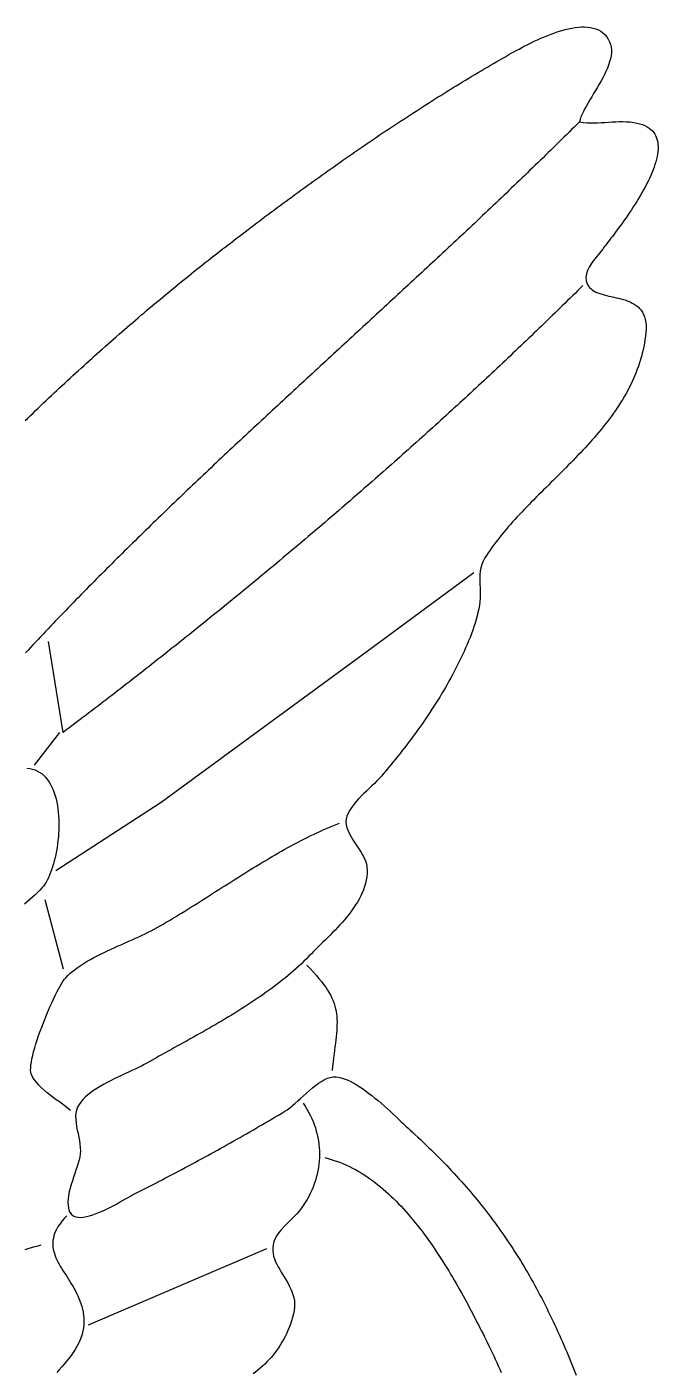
# Model space of a CAD drawing. Header units: millimetres. Extents: x 3 to 844, y 38 to 1106.
# Drawn here: x 670.1 to 843.8, y 736.3 to 1106.5 of the extents above; entities that cross this region are included whole.
import ezdxf

# ---------------------------------------------------------------- set-up
doc = ezdxf.new("R2010")
doc.units = ezdxf.units.MM
doc.layers.add('0_0_0', color=3, linetype='Continuous')

msp = doc.modelspace()

# ---------------------------------------------------------------- linework, layer by layer
at = {"layer": '0_0_0'}
for points in [[(669.66, 998.12), (670.38, 998.82), (671.1, 999.51), (671.83, 1000.21), (672.55, 1000.91), (673.28, 1001.6), (674.01, 1002.29), (674.74, 1002.98), (675.47, 1003.67), (676.2, 1004.36), (676.93, 1005.05), (677.66, 1005.74), (678.39, 1006.43), (679.13, 1007.11), (679.86, 1007.8), (680.6, 1008.48), (681.33, 1009.16), (682.07, 1009.84), (682.81, 1010.52), (683.55, 1011.2), (684.29, 1011.87), (685.03, 1012.55), (685.77, 1013.22), (686.51, 1013.9), (687.26, 1014.57), (688, 1015.24), (688.74, 1015.91), (689.49, 1016.58), (690.24, 1017.25), (690.98, 1017.91), (691.73, 1018.58), (692.48, 1019.24), (693.23, 1019.9), (693.98, 1020.56), (694.73, 1021.22), (695.49, 1021.88), (696.24, 1022.54), (696.99, 1023.19), (697.75, 1023.85), (698.5, 1024.5), (699.26, 1025.15), (700.02, 1025.8), (700.78, 1026.45), (701.53, 1027.1), (702.29, 1027.74), (703.06, 1028.39), (703.82, 1029.03), (704.58, 1029.67), (705.34, 1030.31), (706.11, 1030.95), (706.87, 1031.59), (707.64, 1032.23), (708.4, 1032.86), (709.17, 1033.5), (709.94, 1034.13), (710.71, 1034.76), (711.48, 1035.39), (712.25, 1036.02), (713.02, 1036.65), (713.79, 1037.27), (714.56, 1037.89), (715.33, 1038.52), (716.11, 1039.14), (716.88, 1039.76), (717.66, 1040.38), (718.44, 1040.99), (719.21, 1041.61), (719.99, 1042.22), (720.77, 1042.83), (721.55, 1043.44), (722.33, 1044.05), (723.11, 1044.66), (723.9, 1045.27), (724.68, 1045.88), (725.47, 1046.48), (726.25, 1047.09), (727.04, 1047.69), (727.83, 1048.3), (728.62, 1048.91), (729.41, 1049.51), (730.21, 1050.12), (731, 1050.72), (731.8, 1051.33), (732.6, 1051.93), (733.39, 1052.53), (734.19, 1053.14), (734.99, 1053.74), (735.8, 1054.34), (736.6, 1054.94), (737.4, 1055.54), (738.21, 1056.14), (739.02, 1056.74), (739.83, 1057.34), (740.63, 1057.94), (741.45, 1058.54), (742.26, 1059.14), (743.07, 1059.73), (743.88, 1060.33), (744.7, 1060.92), (745.51, 1061.52), (746.33, 1062.11), (747.15, 1062.71), (747.97, 1063.3), (748.79, 1063.89), (749.61, 1064.48), (750.43, 1065.07), (751.25, 1065.66), (752.08, 1066.24), (752.9, 1066.83), (753.73, 1067.42), (754.55, 1068), (755.38, 1068.58), (756.21, 1069.17), (757.04, 1069.75), (757.87, 1070.33), (758.7, 1070.91), (759.53, 1071.48), (760.37, 1072.06), (761.2, 1072.63), (762.03, 1073.21), (762.87, 1073.78), (763.71, 1074.35), (764.54, 1074.92), (765.38, 1075.49), (766.22, 1076.06), (767.06, 1076.63), (767.9, 1077.19), (768.74, 1077.76), (769.58, 1078.32), (770.42, 1078.88), (771.27, 1079.44), (772.11, 1079.99), (772.95, 1080.55), (773.8, 1081.11), (774.64, 1081.66), (775.49, 1082.21), (776.34, 1082.76), (777.18, 1083.31), (778.03, 1083.85), (778.88, 1084.4), (779.73, 1084.94), (780.58, 1085.48), (781.43, 1086.02), (782.28, 1086.56), (783.13, 1087.1), (783.98, 1087.63), (784.84, 1088.16), (785.69, 1088.69), (786.54, 1089.22), (787.4, 1089.75), (788.25, 1090.27), (789.11, 1090.8), (789.96, 1091.32), (790.82, 1091.84), (791.67, 1092.35), (792.53, 1092.87), (793.39, 1093.38), (794.24, 1093.89), (795.1, 1094.4), (795.96, 1094.91), (796.82, 1095.41), (797.68, 1095.91), (798.53, 1096.41), (799.39, 1096.91), (800.25, 1097.41), (801.11, 1097.9), (801.61, 1098.18), (802.15, 1098.49), (802.74, 1098.83), (803.38, 1099.19), (804.06, 1099.57), (804.77, 1099.97), (805.53, 1100.37), (806.31, 1100.79), (807.13, 1101.22), (807.98, 1101.65), (808.84, 1102.08), (809.73, 1102.51), (810.64, 1102.93), (811.56, 1103.34), (812.5, 1103.74), (813.44, 1104.13), (814.39, 1104.5), (815.34, 1104.84), (816.3, 1105.17), (817.25, 1105.46), (818.19, 1105.72), (819.13, 1105.95), (820.05, 1106.14), (820.96, 1106.29), (821.85, 1106.39), (822.72, 1106.45), (823.57, 1106.46), (824.39, 1106.42), (825.18, 1106.32), (825.94, 1106.16), (826.66, 1105.93), (827.35, 1105.64), (827.99, 1105.29), (828.59, 1104.85), (829.14, 1104.35), (829.63, 1103.76), (830.08, 1103.1), (830.44, 1102.39), (830.7, 1101.65), (830.86, 1100.89), (830.93, 1100.11), (830.92, 1099.31), (830.83, 1098.5), (830.67, 1097.66), (830.44, 1096.82), (830.16, 1095.97), (829.82, 1095.1), (829.44, 1094.23), (829.02, 1093.35), (828.57, 1092.48), (828.09, 1091.6), (827.59, 1090.72), (827.08, 1089.84), (826.56, 1088.97), (826.03, 1088.11), (825.52, 1087.26), (825.01, 1086.41), (824.52, 1085.59), (824.05, 1084.77), (823.62, 1083.98), (823.22, 1083.2), (822.86, 1082.44), (822.56, 1081.71), (822.3, 1081.01), (822.11, 1080.33), (823.12, 1080.19), (824.13, 1080.1), (825.13, 1080.07), (826.14, 1080.06), (827.14, 1080.09), (828.14, 1080.14), (829.13, 1080.2), (830.13, 1080.26), (831.13, 1080.32), (832.12, 1080.38), (833.12, 1080.41), (834.12, 1080.41), (835.11, 1080.38), (836.11, 1080.3), (837.11, 1080.18), (837.97, 1080.02), (838.77, 1079.82), (839.5, 1079.58), (840.16, 1079.3), (840.76, 1078.99), (841.3, 1078.64), (841.79, 1078.26), (842.21, 1077.84), (842.58, 1077.39), (842.9, 1076.92), (843.17, 1076.41), (843.38, 1075.88), (843.55, 1075.32), (843.67, 1074.74), (843.74, 1074.13), (843.77, 1073.5), (843.76, 1072.86), (843.71, 1072.19), (843.62, 1071.5), (843.5, 1070.8), (843.34, 1070.09), (843.15, 1069.36), (842.92, 1068.61), (842.67, 1067.86), (842.39, 1067.1), (842.08, 1066.33), (841.74, 1065.55), (841.39, 1064.76), (841.01, 1063.98), (840.61, 1063.18), (840.2, 1062.39), (839.77, 1061.6), (839.33, 1060.81), (838.87, 1060.02), (838.4, 1059.23), (837.92, 1058.45), (837.44, 1057.68), (836.95, 1056.91), (836.45, 1056.16), (835.95, 1055.41), (835.46, 1054.68), (834.96, 1053.96), (834.46, 1053.25), (833.97, 1052.56), (833.49, 1051.89), (833.02, 1051.23), (832.55, 1050.6), (832.09, 1049.99), (831.65, 1049.39), (831.22, 1048.83), (830.81, 1048.29), (830.42, 1047.77), (830.05, 1047.29), (829.69, 1046.83), (829.36, 1046.41), (829.06, 1046.01), (828.78, 1045.65), (828.53, 1045.33), (827.99, 1044.63), (827.36, 1043.87), (826.7, 1043.06), (826.04, 1042.19), (825.4, 1041.29), (824.84, 1040.37), (824.38, 1039.43), (824.07, 1038.48), (823.92, 1037.53), (824, 1036.6), (824.15, 1036.06), (824.36, 1035.56), (824.63, 1035.12), (824.95, 1034.72), (825.32, 1034.36), (825.73, 1034.04), (826.19, 1033.76), (826.69, 1033.51), (827.22, 1033.28), (827.78, 1033.07), (828.37, 1032.89), (828.98, 1032.72), (829.61, 1032.56), (830.25, 1032.41), (830.91, 1032.26), (831.57, 1032.12), (832.24, 1031.96), (832.9, 1031.81), (833.56, 1031.64), (834.22, 1031.45), (834.86, 1031.25), (835.49, 1031.02), (836.09, 1030.77), (836.68, 1030.49), (837.23, 1030.17), (837.76, 1029.82), (838.25, 1029.42), (838.7, 1028.98), (839.11, 1028.49), (839.47, 1027.94), (839.79, 1027.34), (840.05, 1026.68), (840.25, 1025.95), (840.39, 1025.16), (840.46, 1024.29), (840.47, 1023.35), (840.4, 1022.33), (840.29, 1021.37), (840.16, 1020.41), (840.01, 1019.47), (839.84, 1018.54), (839.64, 1017.62), (839.43, 1016.71), (839.19, 1015.8), (838.94, 1014.91), (838.67, 1014.03), (838.37, 1013.15), (838.06, 1012.28), (837.74, 1011.42), (837.39, 1010.57), (837.03, 1009.72), (836.65, 1008.89), (836.25, 1008.06), (835.84, 1007.24), (835.41, 1006.43), (834.97, 1005.62), (834.52, 1004.82), (834.05, 1004.02), (833.56, 1003.24), (833.07, 1002.46), (832.56, 1001.68), (832.04, 1000.91), (831.5, 1000.15), (830.96, 999.39), (830.4, 998.64), (829.84, 997.9), (829.26, 997.15), (828.68, 996.42), (828.08, 995.68), (827.48, 994.96), (826.87, 994.23), (826.25, 993.52), (825.63, 992.8), (824.99, 992.09), (824.36, 991.38), (823.71, 990.68), (823.06, 989.98), (822.4, 989.28), (821.74, 988.58), (821.08, 987.89), (820.41, 987.2), (819.74, 986.51), (819.06, 985.83), (818.39, 985.14), (817.71, 984.46), (817.03, 983.78), (816.35, 983.1), (815.66, 982.42), (814.98, 981.75), (814.3, 981.07), (813.62, 980.4), (812.94, 979.72), (812.26, 979.05), (811.58, 978.38), (810.91, 977.7), (810.23, 977.03), (809.57, 976.35), (808.9, 975.68), (808.24, 975), (807.58, 974.33), (806.93, 973.65), (806.29, 972.97), (805.65, 972.29), (805.01, 971.61), (804.39, 970.92), (803.77, 970.24), (803.16, 969.55), (802.55, 968.86), (801.96, 968.17), (801.37, 967.47), (800.8, 966.77), (800.23, 966.07), (799.67, 965.37), (799.13, 964.66), (798.6, 963.95), (798.07, 963.23), (797.56, 962.51), (797.07, 961.79), (796.58, 961.06), (796.11, 960.33), (795.62, 959.44), (795.25, 958.54), (794.99, 957.64), (794.82, 956.73), (794.73, 955.82), (794.7, 954.9), (794.71, 953.98), (794.75, 953.05), (794.79, 952.11), (794.84, 951.17), (794.86, 950.22), (794.85, 949.26), (794.78, 948.3), (794.65, 947.33), (794.45, 946.35), (794.23, 945.37), (793.99, 944.38), (793.72, 943.4), (793.43, 942.41), (793.11, 941.43), (792.77, 940.45), (792.42, 939.47), (792.05, 938.49), (791.66, 937.52), (791.26, 936.55), (790.84, 935.59), (790.41, 934.64), (789.97, 933.69), (789.53, 932.75), (789.07, 931.82), (788.61, 930.9), (788.15, 929.99), (787.68, 929.09), (787.21, 928.2), (786.74, 927.33), (786.25, 926.44), (785.75, 925.56), (785.25, 924.68), (784.75, 923.81), (784.23, 922.94), (783.72, 922.08), (783.19, 921.23), (782.66, 920.38), (782.12, 919.54), (781.58, 918.7), (781.03, 917.86), (780.47, 917.03), (779.91, 916.2), (779.34, 915.38), (778.77, 914.56), (778.2, 913.75), (777.61, 912.94), (777.03, 912.13), (776.43, 911.33), (775.84, 910.52), (775.23, 909.73), (774.63, 908.93), (774.02, 908.14), (773.4, 907.35), (772.78, 906.56), (772.16, 905.78), (771.53, 904.99), (770.9, 904.21), (770.26, 903.43), (769.62, 902.65), (768.97, 901.88), (768.33, 901.1), (767.67, 900.33), (767.08, 899.65), (766.43, 898.97), (765.75, 898.29), (765.03, 897.6), (764.3, 896.91), (763.55, 896.21), (762.81, 895.49), (762.08, 894.77), (761.37, 894.04), (760.7, 893.29), (760.07, 892.53), (759.49, 891.75), (758.97, 890.96), (758.53, 890.15), (758.17, 889.33), (757.95, 888.51), (757.89, 887.69), (757.97, 886.88), (758.17, 886.06), (758.48, 885.24), (758.87, 884.42), (759.33, 883.6), (759.83, 882.78), (760.37, 881.96), (760.93, 881.14), (761.48, 880.31), (762, 879.49), (762.49, 878.66), (762.92, 877.83), (763.27, 877), (763.52, 876.16), (763.67, 875.33), (763.72, 874.4), (763.71, 873.49), (763.64, 872.58), (763.5, 871.69), (763.3, 870.8), (763.05, 869.92), (762.75, 869.05), (762.4, 868.19), (762, 867.34), (761.57, 866.5), (761.09, 865.67), (760.58, 864.85), (760.03, 864.04), (759.46, 863.24), (758.86, 862.45), (758.24, 861.67), (757.6, 860.9), (756.94, 860.15), (756.27, 859.4), (755.59, 858.67), (754.91, 857.95), (754.22, 857.24), (753.53, 856.54), (752.84, 855.85), (752.16, 855.18), (751.49, 854.52), (750.83, 853.87), (750.19, 853.24), (749.57, 852.62), (748.97, 852.01), (748.4, 851.42), (747.73, 850.73), (747.05, 850.04), (746.36, 849.37), (745.66, 848.7), (744.95, 848.04), (744.23, 847.38), (743.5, 846.74), (742.76, 846.1), (742.01, 845.47), (741.25, 844.84), (740.48, 844.22), (739.71, 843.61), (738.93, 843.01), (738.14, 842.41), (737.34, 841.81), (736.54, 841.22), (735.72, 840.64), (734.91, 840.07), (734.08, 839.49), (733.25, 838.93), (732.42, 838.37), (731.58, 837.81), (730.74, 837.26), (729.89, 836.72), (729.04, 836.17), (728.18, 835.64), (727.32, 835.1), (726.46, 834.58), (725.59, 834.05), (724.72, 833.53), (723.85, 833.01), (722.98, 832.5), (722.11, 831.99), (721.23, 831.48), (720.35, 830.98), (719.48, 830.48), (718.6, 829.98), (717.72, 829.48), (716.85, 828.99), (715.97, 828.5), (715.09, 828.01), (714.22, 827.52), (713.35, 827.04), (712.48, 826.56), (711.61, 826.08), (710.74, 825.6), (709.88, 825.12), (709.02, 824.64), (708.16, 824.17), (707.31, 823.69), (706.46, 823.22), (705.62, 822.74), (704.78, 822.27), (703.94, 821.8), (703.11, 821.33), (702.41, 820.94), (701.64, 820.54), (700.82, 820.14), (699.95, 819.72), (699.04, 819.3), (698.1, 818.86), (697.13, 818.42), (696.15, 817.96), (695.16, 817.49), (694.16, 817.01), (693.16, 816.51), (692.18, 816), (691.21, 815.48), (690.27, 814.93), (689.36, 814.37), (688.49, 813.8), (687.67, 813.2), (686.9, 812.59), (686.19, 811.96), (685.55, 811.31), (684.98, 810.63), (684.49, 809.94), (684.1, 809.22), (683.8, 808.43), (683.62, 807.59), (683.55, 806.71), (683.58, 805.8), (683.67, 804.86), (683.82, 803.91), (684, 802.93), (684.21, 801.96), (684.41, 800.98), (684.6, 800.01), (684.75, 799.05), (684.84, 798.12), (684.87, 797.2), (684.81, 796.33), (684.68, 795.54), (684.48, 794.7), (684.24, 793.81), (683.95, 792.88), (683.64, 791.92), (683.31, 790.94), (682.98, 789.94), (682.65, 788.94), (682.34, 787.93), (682.05, 786.92), (681.81, 785.93), (681.62, 784.96), (681.49, 784.01), (681.43, 783.1), (681.46, 782.23), (681.58, 781.41), (681.81, 780.65), (682.12, 780.06), (682.52, 779.61), (683.02, 779.27), (683.59, 779.05), (684.24, 778.93), (684.95, 778.9), (685.72, 778.97), (686.54, 779.11), (687.41, 779.32), (688.3, 779.6), (689.22, 779.93), (690.15, 780.3), (691.09, 780.71), (692.04, 781.16), (692.97, 781.62), (693.89, 782.09), (694.79, 782.57), (695.65, 783.05), (696.47, 783.51), (697.25, 783.96), (697.97, 784.37), (698.62, 784.75), (699.2, 785.08), (699.7, 785.36), (700.11, 785.57), (701.03, 786.03), (701.94, 786.49), (702.85, 786.95), (703.76, 787.41), (704.66, 787.87), (705.57, 788.34), (706.48, 788.8), (707.38, 789.27), (708.28, 789.74), (709.19, 790.21), (710.09, 790.68), (710.99, 791.16), (711.89, 791.63), (712.78, 792.11), (713.68, 792.58), (714.58, 793.06), (715.47, 793.54), (716.36, 794.02), (717.26, 794.51), (718.15, 794.99), (719.04, 795.48), (719.93, 795.96), (720.82, 796.45), (721.71, 796.94), (722.6, 797.43), (723.48, 797.93), (724.37, 798.42), (725.26, 798.92), (726.14, 799.42), (727.03, 799.92), (727.91, 800.42), (728.79, 800.92), (729.68, 801.42), (730.56, 801.93), (731.44, 802.43), (732.32, 802.94), (733.2, 803.45), (734.08, 803.96), (734.96, 804.47), (735.84, 804.99), (736.72, 805.5), (737.6, 806.02), (738.48, 806.54), (739.35, 807.05), (740.23, 807.58), (741.11, 808.1), (741.76, 808.52), (742.44, 809.03), (743.15, 809.61), (743.89, 810.25), (744.66, 810.93), (745.45, 811.64), (746.25, 812.37), (747.06, 813.1), (747.89, 813.82), (748.72, 814.52), (749.55, 815.18), (750.38, 815.79), (751.21, 816.33), (752.02, 816.8), (752.82, 817.17), (753.61, 817.43), (754.37, 817.57), (755.11, 817.58), (755.85, 817.48), (756.62, 817.3), (757.4, 817.05), (758.21, 816.74), (759.03, 816.36), (759.86, 815.93), (760.71, 815.44), (761.56, 814.91), (762.42, 814.34), (763.29, 813.73), (764.15, 813.09), (765.02, 812.42), (765.88, 811.73), (766.73, 811.02), (767.58, 810.29), (768.41, 809.56), (769.24, 808.83), (770.04, 808.1), (770.82, 807.37), (771.59, 806.66), (772.33, 805.96), (773.04, 805.29), (773.72, 804.64), (774.37, 804.02), (774.99, 803.44), (775.57, 802.9), (776.11, 802.4), (776.89, 801.7), (777.65, 801), (778.41, 800.29), (779.16, 799.59), (779.9, 798.88), (780.64, 798.17), (781.37, 797.46), (782.1, 796.75), (782.82, 796.04), (783.53, 795.32), (784.23, 794.61), (784.93, 793.89), (785.63, 793.17), (786.31, 792.45), (786.99, 791.72), (787.67, 791), (788.34, 790.27), (789, 789.54), (789.66, 788.81), (790.31, 788.07), (790.95, 787.34), (791.59, 786.59), (792.22, 785.85), (792.85, 785.11), (793.48, 784.36), (794.09, 783.61), (794.7, 782.85), (795.31, 782.09), (795.91, 781.33), (796.51, 780.57), (797.1, 779.8), (797.68, 779.03), (798.26, 778.26), (798.84, 777.48), (799.41, 776.7), (799.97, 775.91), (800.53, 775.12), (801.09, 774.33), (801.64, 773.53), (802.19, 772.73), (802.73, 771.93), (803.26, 771.12), (803.8, 770.3), (804.32, 769.49), (804.85, 768.66), (805.37, 767.84), (805.88, 767), (806.39, 766.17), (806.9, 765.33), (807.4, 764.48), (807.9, 763.63), (808.39, 762.77), (808.88, 761.91), (809.37, 761.05), (809.85, 760.17), (810.33, 759.3), (810.81, 758.41), (811.28, 757.53), (811.75, 756.63), (812.21, 755.73), (812.67, 754.83), (813.13, 753.92), (813.58, 753), (814.03, 752.08), (814.48, 751.15), (814.93, 750.21), (815.37, 749.27), (815.8, 748.33), (816.22, 747.42), (816.63, 746.5), (817.04, 745.59), (817.45, 744.67), (817.85, 743.76), (818.24, 742.84), (818.63, 741.92), (819.02, 741), (819.4, 740.07), (819.78, 739.15), (820.16, 738.23), (820.53, 737.3), (820.89, 736.37), (821.25, 735.44)], [(822.11, 1080.33), (821.4, 1079.62), (820.69, 1078.91), (819.98, 1078.21), (819.27, 1077.5), (818.56, 1076.8), (817.84, 1076.09), (817.13, 1075.39), (816.42, 1074.69), (815.7, 1073.98), (814.99, 1073.28), (814.27, 1072.58), (813.56, 1071.88), (812.84, 1071.18), (812.12, 1070.48), (811.41, 1069.78), (810.69, 1069.09), (809.97, 1068.39), (809.25, 1067.69), (808.53, 1067), (807.81, 1066.3), (807.09, 1065.6), (806.37, 1064.91), (805.65, 1064.22), (804.93, 1063.52), (804.21, 1062.83), (803.48, 1062.14), (802.76, 1061.44), (802.04, 1060.75), (801.31, 1060.06), (800.59, 1059.37), (799.86, 1058.68), (799.14, 1057.99), (798.41, 1057.3), (797.69, 1056.61), (796.96, 1055.92), (796.24, 1055.24), (795.51, 1054.55), (794.78, 1053.86), (794.06, 1053.17), (793.33, 1052.49), (792.6, 1051.8), (791.87, 1051.12), (791.14, 1050.43), (790.41, 1049.75), (789.69, 1049.06), (788.96, 1048.38), (788.23, 1047.69), (787.5, 1047.01), (786.77, 1046.33), (786.04, 1045.64), (785.3, 1044.96), (784.57, 1044.28), (783.84, 1043.6), (783.11, 1042.91), (782.38, 1042.23), (781.65, 1041.55), (780.92, 1040.87), (780.18, 1040.19), (779.45, 1039.51), (778.72, 1038.83), (777.99, 1038.15), (777.25, 1037.47), (776.52, 1036.79), (775.79, 1036.11), (775.05, 1035.43), (774.32, 1034.75), (773.58, 1034.07), (772.85, 1033.39), (772.12, 1032.72), (771.38, 1032.04), (770.65, 1031.36), (769.91, 1030.68), (769.18, 1030), (768.44, 1029.33), (767.71, 1028.65), (766.97, 1027.97), (766.24, 1027.29), (765.5, 1026.62), (764.77, 1025.94), (764.03, 1025.26), (763.3, 1024.58), (762.56, 1023.91), (761.83, 1023.23), (761.09, 1022.55), (760.36, 1021.88), (759.62, 1021.2), (758.89, 1020.52), (758.15, 1019.85), (757.42, 1019.17), (756.68, 1018.49), (755.94, 1017.82), (755.21, 1017.14), (754.47, 1016.46), (753.74, 1015.78), (753, 1015.11), (752.27, 1014.43), (751.53, 1013.75), (750.8, 1013.08), (750.06, 1012.4), (749.33, 1011.72), (748.59, 1011.04), (747.86, 1010.37), (747.12, 1009.69), (746.39, 1009.01), (745.65, 1008.33), (744.92, 1007.66), (744.19, 1006.98), (743.45, 1006.3), (742.72, 1005.62), (741.98, 1004.94), (741.25, 1004.27), (740.52, 1003.59), (739.78, 1002.91), (739.05, 1002.23), (738.32, 1001.55), (737.58, 1000.87), (736.85, 1000.19), (736.12, 999.51), (735.39, 998.83), (734.65, 998.15), (733.92, 997.47), (733.19, 996.79), (732.46, 996.11), (731.73, 995.43), (731, 994.74), (730.27, 994.06), (729.54, 993.38), (728.81, 992.7), (728.08, 992.02), (727.35, 991.33), (726.62, 990.65), (725.89, 989.97), (725.16, 989.28), (724.43, 988.6), (723.7, 987.91), (722.97, 987.23), (722.25, 986.54), (721.52, 985.86), (720.79, 985.17), (720.07, 984.48), (719.34, 983.8), (718.61, 983.11), (717.89, 982.42), (717.16, 981.73), (716.44, 981.04), (715.71, 980.36), (714.99, 979.67), (714.27, 978.98), (713.54, 978.29), (712.82, 977.59), (712.1, 976.9), (711.38, 976.21), (710.65, 975.52), (709.93, 974.83), (709.21, 974.13), (708.49, 973.44), (707.77, 972.75), (707.05, 972.05), (706.33, 971.35), (705.62, 970.66), (704.9, 969.96), (704.18, 969.27), (703.46, 968.57), (702.75, 967.87), (702.03, 967.17), (701.32, 966.47), (700.6, 965.77), (699.89, 965.07), (699.17, 964.37), (698.46, 963.67), (697.75, 962.97), (697.03, 962.26), (696.32, 961.56), (695.61, 960.86), (694.9, 960.15), (694.19, 959.44), (693.48, 958.74), (692.77, 958.03), (692.07, 957.32), (691.36, 956.62), (690.65, 955.91), (689.94, 955.2), (689.24, 954.49), (688.53, 953.78), (687.83, 953.06), (687.13, 952.35), (686.42, 951.64), (685.72, 950.92), (685.02, 950.21), (684.32, 949.49), (683.62, 948.78), (682.92, 948.06), (682.22, 947.34), (681.52, 946.62), (680.82, 945.9), (680.13, 945.18), (679.43, 944.46), (678.73, 943.74), (678.04, 943.01), (677.34, 942.29), (676.65, 941.57), (675.96, 940.84), (675.27, 940.11), (674.58, 939.39), (673.89, 938.66), (673.2, 937.93), (672.51, 937.2), (671.82, 936.47), (671.13, 935.74), (670.45, 935), (669.76, 934.27)], [(823.11, 1035.33), (822.41, 1034.63), (821.71, 1033.94), (821.01, 1033.24), (820.3, 1032.55), (819.6, 1031.86), (818.89, 1031.16), (818.19, 1030.47), (817.48, 1029.78), (816.77, 1029.08), (816.06, 1028.39), (815.35, 1027.7), (814.64, 1027.01), (813.93, 1026.32), (813.21, 1025.62), (812.5, 1024.93), (811.78, 1024.24), (811.07, 1023.55), (810.35, 1022.86), (809.63, 1022.17), (808.91, 1021.48), (808.2, 1020.79), (807.47, 1020.1), (806.75, 1019.41), (806.03, 1018.73), (805.31, 1018.04), (804.58, 1017.35), (803.86, 1016.66), (803.13, 1015.97), (802.41, 1015.29), (801.68, 1014.6), (800.95, 1013.91), (800.22, 1013.23), (799.49, 1012.54), (798.76, 1011.86), (798.03, 1011.17), (797.3, 1010.49), (796.57, 1009.8), (795.83, 1009.12), (795.1, 1008.43), (794.36, 1007.75), (793.63, 1007.07), (792.89, 1006.39), (792.15, 1005.7), (791.42, 1005.02), (790.68, 1004.34), (789.94, 1003.66), (789.2, 1002.98), (788.46, 1002.3), (787.71, 1001.62), (786.97, 1000.94), (786.23, 1000.26), (785.48, 999.58), (784.74, 998.9), (783.99, 998.22), (783.25, 997.54), (782.5, 996.87), (781.75, 996.19), (781, 995.51), (780.26, 994.84), (779.51, 994.16), (778.76, 993.49), (778.01, 992.81), (777.25, 992.14), (776.5, 991.46), (775.75, 990.79), (775, 990.12), (774.24, 989.44), (773.49, 988.77), (772.73, 988.1), (771.98, 987.43), (771.22, 986.76), (770.46, 986.09), (769.7, 985.42), (768.95, 984.75), (768.19, 984.08), (767.43, 983.41), (766.67, 982.74), (765.91, 982.07), (765.15, 981.41), (764.39, 980.74), (763.62, 980.07), (762.86, 979.41), (762.1, 978.74), (761.33, 978.08), (760.57, 977.41), (759.81, 976.75), (759.04, 976.09), (758.27, 975.42), (757.51, 974.76), (756.74, 974.1), (755.97, 973.44), (755.21, 972.78), (754.44, 972.12), (753.67, 971.46), (752.9, 970.8), (752.13, 970.14), (751.36, 969.48), (750.59, 968.82), (749.82, 968.17), (749.05, 967.51), (748.28, 966.86), (747.5, 966.2), (746.73, 965.55), (745.96, 964.89), (745.18, 964.24), (744.41, 963.59), (743.64, 962.93), (742.86, 962.28), (742.09, 961.63), (741.31, 960.98), (740.54, 960.33), (739.76, 959.68), (738.98, 959.03), (738.21, 958.38), (737.43, 957.74), (736.65, 957.09), (735.87, 956.44), (735.09, 955.8), (734.32, 955.15), (733.54, 954.51), (732.76, 953.86), (731.98, 953.22), (731.2, 952.58), (730.42, 951.94), (729.64, 951.29), (728.86, 950.65), (728.08, 950.01), (727.29, 949.37), (726.51, 948.73), (725.73, 948.1), (724.95, 947.46), (724.17, 946.82), (723.38, 946.19), (722.6, 945.55), (721.82, 944.92), (721.03, 944.28), (720.25, 943.65), (719.47, 943.02), (718.68, 942.38), (717.9, 941.75), (717.11, 941.12), (716.33, 940.49), (715.54, 939.86), (714.76, 939.23), (713.97, 938.61), (713.19, 937.98), (712.4, 937.35), (711.62, 936.73), (710.83, 936.1), (710.05, 935.48), (709.26, 934.85), (708.47, 934.23), (707.69, 933.61), (706.9, 932.99), (706.11, 932.37), (705.33, 931.75), (704.54, 931.13), (703.75, 930.51), (702.96, 929.89), (702.18, 929.28), (701.39, 928.66), (700.6, 928.04), (699.81, 927.43), (699.03, 926.82), (698.24, 926.2), (697.45, 925.59), (696.66, 924.98), (695.88, 924.37), (695.09, 923.76), (694.3, 923.15), (693.51, 922.54), (692.72, 921.93), (691.94, 921.33), (691.15, 920.72), (690.36, 920.12), (689.57, 919.51), (688.78, 918.91), (687.99, 918.31), (687.21, 917.7), (686.42, 917.1), (685.63, 916.5), (684.84, 915.9), (684.05, 915.31), (683.27, 914.71), (682.48, 914.11), (681.69, 913.52), (680.9, 912.92), (680.11, 912.33), (676.11, 937.33)], [(678.11, 874.33), (707.11, 893.19), (765.11, 935.7), (793.11, 956.33)], [(679.11, 912.33), (672.11, 903.33)], [(670.14, 902.51), (670.94, 902.44), (671.7, 902.27), (672.41, 902.02), (673.08, 901.71), (673.72, 901.34), (674.31, 900.91), (674.86, 900.43), (675.37, 899.89), (675.85, 899.31), (676.28, 898.67), (676.68, 898), (677.05, 897.28), (677.38, 896.52), (677.68, 895.73), (677.94, 894.91), (678.17, 894.05), (678.37, 893.18), (678.54, 892.27), (678.68, 891.35), (678.78, 890.41), (678.87, 889.45), (678.92, 888.48), (678.94, 887.51), (678.94, 886.52), (678.92, 885.54), (678.87, 884.55), (678.8, 883.57), (678.7, 882.59), (678.58, 881.62), (678.44, 880.66), (678.28, 879.72), (678.1, 878.79), (677.9, 877.88), (677.69, 877), (677.45, 876.14), (677.2, 875.31), (676.93, 874.51), (676.65, 873.75), (676.36, 873.03), (676.05, 872.34), (675.73, 871.7), (675.4, 871.1), (675.05, 870.56), (674.7, 870.06), (674.33, 869.63), (673.72, 868.96), (673.08, 868.31), (672.41, 867.66), (671.71, 867.01), (670.98, 866.37), (670.23, 865.74), (669.46, 865.12)], [(682.11, 808.33), (681.44, 808.89), (680.7, 809.47), (679.91, 810.05), (679.09, 810.66), (678.24, 811.27), (677.38, 811.9), (676.53, 812.55), (675.69, 813.21), (674.88, 813.9), (674.11, 814.6), (673.4, 815.32), (672.75, 816.06), (672.19, 816.82), (671.72, 817.61), (671.35, 818.42), (671.24, 818.87), (671.18, 819.43), (671.19, 820.08), (671.26, 820.82), (671.37, 821.63), (671.54, 822.52), (671.75, 823.47), (672, 824.48), (672.3, 825.54), (672.63, 826.64), (672.99, 827.76), (673.37, 828.92), (673.79, 830.09), (674.22, 831.27), (674.67, 832.45), (675.13, 833.63), (675.61, 834.79), (676.09, 835.93), (676.58, 837.04), (677.06, 838.12), (677.54, 839.15), (678.01, 840.12), (678.48, 841.04), (678.92, 841.89), (679.35, 842.66), (679.76, 843.34), (680.14, 843.94), (680.5, 844.44), (680.82, 844.83), (681.42, 845.45), (682.07, 846.06), (682.76, 846.65), (683.49, 847.23), (684.26, 847.79), (685.06, 848.34), (685.9, 848.87), (686.76, 849.39), (687.65, 849.89), (688.56, 850.39), (689.48, 850.87), (690.43, 851.34), (691.38, 851.81), (692.35, 852.27), (693.32, 852.71), (694.29, 853.16), (695.27, 853.59), (696.24, 854.02), (697.2, 854.45), (698.16, 854.87), (699.1, 855.29), (700.03, 855.7), (700.94, 856.12), (701.83, 856.53), (702.7, 856.94), (703.53, 857.36), (704.34, 857.77), (705.11, 858.19), (705.96, 858.66), (706.8, 859.14), (707.64, 859.62), (708.49, 860.11), (709.33, 860.61), (710.18, 861.11), (711.02, 861.61), (711.87, 862.12), (712.71, 862.64), (713.56, 863.16), (714.41, 863.68), (715.26, 864.21), (716.11, 864.74), (716.95, 865.28), (717.8, 865.81), (718.65, 866.35), (719.51, 866.89), (720.36, 867.44), (721.21, 867.98), (722.06, 868.52), (722.92, 869.07), (723.77, 869.62), (724.63, 870.16), (725.48, 870.71), (726.34, 871.26), (727.2, 871.8), (728.06, 872.35), (728.92, 872.89), (729.78, 873.43), (730.64, 873.97), (731.5, 874.5), (732.37, 875.04), (733.23, 875.57), (734.1, 876.1), (734.96, 876.62), (735.83, 877.14), (736.7, 877.66), (737.57, 878.17), (738.44, 878.68), (739.31, 879.18), (740.18, 879.68), (741.06, 880.17), (741.93, 880.65), (742.81, 881.13), (743.69, 881.6), (744.57, 882.07), (745.45, 882.52), (746.33, 882.97), (747.21, 883.41), (748.1, 883.85), (748.98, 884.27), (749.87, 884.69), (750.76, 885.1), (751.64, 885.49), (752.54, 885.88), (753.43, 886.26), (754.32, 886.62), (755.22, 886.98), (756.11, 887.33)], [(675.11, 866.33), (680.11, 847.33)], [(747.11, 848.33), (748.06, 847.36), (748.93, 846.43), (749.74, 845.54), (750.48, 844.67), (751.16, 843.83), (751.78, 843.01), (752.34, 842.22), (752.85, 841.44), (753.31, 840.68), (753.71, 839.93), (754.06, 839.2), (754.37, 838.47), (754.64, 837.75), (754.86, 837.03), (755.04, 836.32), (755.19, 835.6), (755.3, 834.88), (755.38, 834.14), (755.43, 833.4), (755.45, 832.65), (755.44, 831.88), (755.42, 831.1), (755.37, 830.29), (755.3, 829.46), (755.22, 828.61), (755.12, 827.72), (755.01, 826.81), (754.89, 825.86), (754.77, 824.88), (754.64, 823.86), (754.5, 822.79), (754.37, 821.68), (754.24, 820.53), (754.11, 819.33)], [(746.11, 810.33), (746.66, 809.51), (747.17, 808.69), (747.65, 807.85), (748.09, 807.01), (748.49, 806.15), (748.86, 805.28), (749.2, 804.41), (749.5, 803.52), (749.76, 802.64), (749.99, 801.74), (750.18, 800.84), (750.33, 799.93), (750.46, 799.02), (750.54, 798.11), (750.59, 797.2), (750.61, 796.28), (750.59, 795.37), (750.54, 794.45), (750.45, 793.54), (750.33, 792.62), (750.17, 791.72), (749.98, 790.81), (749.75, 789.91), (749.49, 789.01), (749.2, 788.12), (748.87, 787.24), (748.51, 786.37), (748.11, 785.5), (747.68, 784.64), (747.21, 783.8), (746.71, 782.96), (746.18, 782.14), (745.61, 781.33), (745.05, 780.61), (744.42, 779.9), (743.73, 779.19), (743.01, 778.48), (742.26, 777.75), (741.52, 777.02), (740.8, 776.27), (740.11, 775.51), (739.47, 774.72), (738.92, 773.92), (738.45, 773.08), (738.09, 772.22), (737.86, 771.33), (737.76, 770.52), (737.76, 769.73), (737.85, 768.96), (738.02, 768.2), (738.25, 767.45), (738.54, 766.71), (738.88, 765.98), (739.26, 765.25), (739.68, 764.53), (740.11, 763.8), (740.56, 763.08), (741.02, 762.35), (741.47, 761.61), (741.9, 760.86), (742.31, 760.1), (742.7, 759.32), (743.03, 758.53), (743.32, 757.72), (743.55, 756.89), (743.72, 756.03), (743.8, 755.15), (743.8, 754.24), (743.7, 753.3), (743.5, 752.33), (743.23, 751.36), (742.94, 750.41), (742.63, 749.5), (742.3, 748.61), (741.94, 747.74), (741.56, 746.9), (741.17, 746.08), (740.75, 745.29), (740.31, 744.52), (739.85, 743.77), (739.38, 743.04), (738.88, 742.34), (738.37, 741.66), (737.85, 740.99), (737.3, 740.35), (736.74, 739.72), (736.16, 739.12), (735.57, 738.53), (734.96, 737.96), (734.34, 737.4), (733.71, 736.86), (733.06, 736.34), (732.39, 735.83)], [(752.11, 795.33), (752.99, 795.1), (753.86, 794.86), (754.71, 794.59), (755.57, 794.29), (756.41, 793.97), (757.25, 793.63), (758.08, 793.26), (758.9, 792.87), (759.71, 792.46), (760.51, 792.03), (761.31, 791.58), (762.1, 791.11), (762.89, 790.62), (763.66, 790.11), (764.43, 789.58), (765.19, 789.03), (765.94, 788.46), (766.69, 787.88), (767.42, 787.28), (768.16, 786.67), (768.88, 786.04), (769.59, 785.39), (770.3, 784.73), (771, 784.06), (771.7, 783.37), (772.38, 782.67), (773.06, 781.96), (773.73, 781.23), (774.4, 780.49), (775.05, 779.75), (775.7, 778.99), (776.35, 778.22), (776.98, 777.44), (777.61, 776.66), (778.23, 775.86), (778.84, 775.06), (779.45, 774.25), (780.05, 773.43), (780.64, 772.61), (781.23, 771.78), (781.81, 770.95), (782.38, 770.11), (782.94, 769.27), (783.5, 768.42), (784.05, 767.57), (784.6, 766.72), (785.13, 765.87), (785.66, 765.01), (786.19, 764.15), (786.7, 763.3), (787.21, 762.44), (787.71, 761.58), (788.21, 760.73), (788.7, 759.87), (789.18, 759.02), (789.66, 758.17), (790.12, 757.32), (790.59, 756.48), (791.04, 755.64), (791.49, 754.8), (791.93, 753.97), (792.37, 753.15), (792.8, 752.33), (793.22, 751.52), (793.63, 750.71), (794.04, 749.92), (794.45, 749.13), (794.84, 748.35), (795.23, 747.58), (795.61, 746.82), (795.99, 746.07), (796.36, 745.33), (796.81, 744.42), (797.25, 743.52), (797.69, 742.62), (798.12, 741.71), (798.55, 740.8), (798.98, 739.89), (799.4, 738.98), (799.81, 738.07), (800.22, 737.15), (800.63, 736.23)], [(681.11, 779.33), (680.42, 778.58), (679.8, 777.85), (679.26, 777.14), (678.79, 776.44), (678.39, 775.76), (678.05, 775.09), (677.78, 774.43), (677.57, 773.79), (677.42, 773.15), (677.32, 772.53), (677.27, 771.92), (677.27, 771.31), (677.32, 770.71), (677.41, 770.11), (677.54, 769.52), (677.71, 768.94), (677.91, 768.36), (678.15, 767.78), (678.41, 767.2), (678.7, 766.62), (679.01, 766.04), (679.34, 765.46), (679.69, 764.88), (680.05, 764.29), (680.42, 763.7), (680.81, 763.1), (681.19, 762.5), (681.58, 761.89), (681.97, 761.27), (682.36, 760.64), (682.74, 760), (683.11, 759.35), (683.48, 758.69), (683.82, 758.01), (684.15, 757.32), (684.46, 756.62), (684.74, 755.9), (685, 755.16), (685.23, 754.4), (685.42, 753.63), (685.58, 752.84), (685.71, 752.02), (685.79, 751.19), (685.83, 750.33), (685.81, 749.43), (685.72, 748.54), (685.56, 747.66), (685.34, 746.79), (685.05, 745.92), (684.71, 745.06), (684.32, 744.21), (683.88, 743.37), (683.39, 742.53), (682.87, 741.71), (682.3, 740.9), (681.71, 740.09), (681.08, 739.3), (680.43, 738.52), (679.75, 737.74), (679.06, 736.98), (678.35, 736.24)], [(669.63, 770.06), (670.51, 770.35), (671.41, 770.62), (672.3, 770.87), (673.21, 771.11), (674.11, 771.33)], [(687.11, 749.33), (736.11, 770.33)]]:
    msp.add_lwpolyline(points, dxfattribs=at)

doc.saveas('drawing.dxf')
